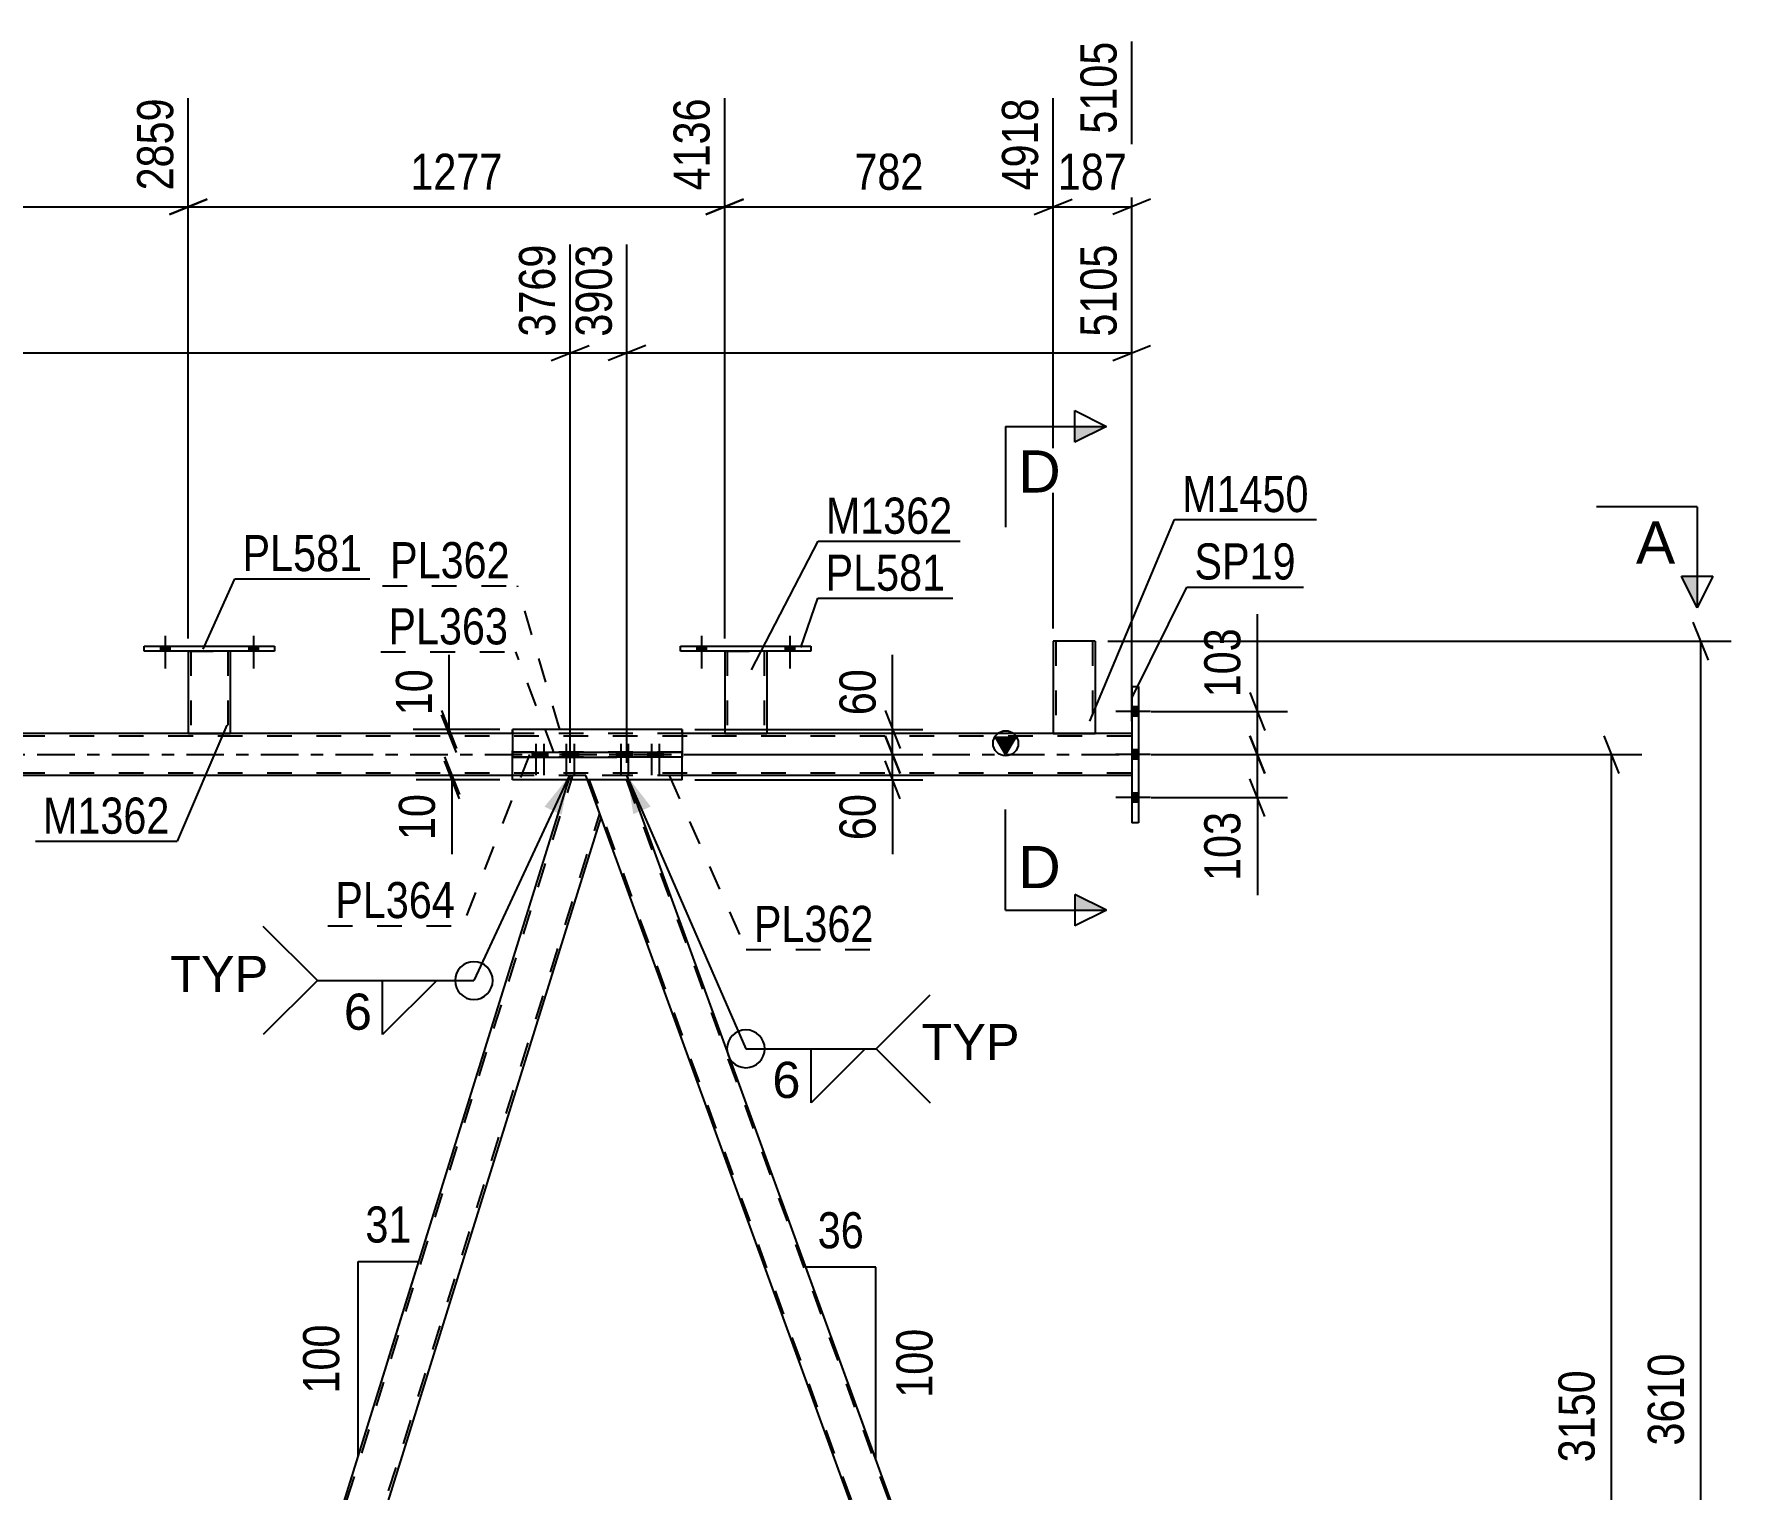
# Model space of a CAD drawing. Header units: millimetres. Extents: x 0 to 594, y 0 to 420.
# Drawn here: x 123.1 to 257.7, y 194.3 to 309.8 of the extents above; entities that cross this region are included whole.
import ezdxf

# ---------------------------------------------------------------- set-up
doc = ezdxf.new("R2010")
doc.units = ezdxf.units.MM
doc.linetypes.add('DXK_LINE_DOT2', pattern=[3.9198, 1.9599, -1.9599])
doc.linetypes.add('DXK_LINE_DOT3', pattern=[5.9187, 2.979, -0.9799, 0.9799, -0.9799])
doc.styles.add('Arial', font='arial.ttf', dxfattribs={"height": 0.2})
doc.styles.add('Arial Narrow', font='ARIALN.TTF', dxfattribs={"height": 0.2})

# ---------------------------------------------------------------- blocks, each defined once
blk = doc.blocks.new('Part-570345859-4626 - 4608')
at = {"color": 2, "linetype": 'Continuous'}
for p, q in [((161.06, 252.77), (161.06, 252.77)), ((161.06, 252.77), (169.34, 252.77)), ((161.06, 252.37), (161.06, 252.77)), ((161.06, 252.37), (169.34, 252.37)), ((166.28, 252.37), (166.28, 252.77)), ((169.34, 252.77), (174.53, 252.77)), ((169.34, 252.37), (169.34, 252.77)), ((174.53, 252.37), (169.34, 252.37)), ((174.53, 252.77), (174.53, 252.77)), ((174.53, 252.37), (174.53, 252.77))]:
    blk.add_line(p, q, dxfattribs=at)
at = {"color": 7, "linetype": 'DXK_LINE_DOT2'}
for p, q in [((174.53, 252.77), (161.06, 252.77)), ((161.06, 252.77), (161.06, 252.77)), ((174.53, 252.37), (161.06, 252.37)), ((174.53, 252.77), (174.53, 252.77))]:
    blk.add_line(p, q, dxfattribs=at)
blk = doc.blocks.new('Part-570345859-4632 - 4608')
at = {"color": 7, "linetype": 'DXK_LINE_DOT2'}
for p, q in [((99.19, 250.91), (95.95, 250.91)), ((96.07, 250.57), (95.95, 250.91)), ((133.09, 149.24), (96.09, 250.91)), ((136.06, 149.24), (99.05, 250.91)), ((99.32, 250.57), (99.19, 250.91)), ((136.2, 149.24), (134.99, 152.56)), ((136.02, 149.24), (136.05, 149.24)), ((136.05, 149.24), (136.02, 149.24)), ((136.06, 149.24), (136.05, 149.24)), ((136.05, 149.24), (136.06, 149.24))]:
    blk.add_line(p, q, dxfattribs=at)
at = {"color": 2, "linetype": 'Continuous'}
for p, q in [((132.95, 149.24), (96.07, 250.57)), ((134.99, 152.56), (99.32, 250.57)), ((136.2, 149.24), (132.95, 149.24))]:
    blk.add_line(p, q, dxfattribs=at)
blk = doc.blocks.new('Part-570345859-4637 - 4608')
at = {"linetype": 'Continuous'}
blk.add_hatch(color=2, dxfattribs=at).paths.add_polyline_path([(200.19, 252.57), (199.39, 253.97), (200.99, 253.97)])
at = {"color": 7, "linetype": 'DXK_LINE_DOT2'}
for p, q in [((210.19, 254.04), (70.08, 254.04)), ((174.53, 254.24), (161.06, 254.24)), ((210.19, 254.24), (210.19, 250.91)), ((210.19, 251.11), (70.08, 251.11)), ((174.53, 250.91), (161.06, 250.91))]:
    blk.add_line(p, q, dxfattribs=at)
at = {"color": 2, "linetype": 'Continuous'}
for p, q in [((161.06, 254.24), (102.78, 254.24)), ((210.19, 254.24), (174.53, 254.24)), ((200.19, 252.57), (199.39, 253.97)), ((199.39, 253.97), (200.99, 253.97)), ((200.99, 253.97), (200.19, 252.57)), ((161.06, 250.91), (102.78, 250.91)), ((210.19, 250.91), (174.53, 250.91))]:
    blk.add_line(p, q, dxfattribs=at)
at = {"color": 7, "linetype": 'DXK_LINE_DOT3'}
blk.add_line((70.08, 252.57), (210.19, 252.57), dxfattribs=at)
at = {"color": 2, "linetype": 'Continuous'}
blk.add_circle((200.19, 253.47), 1, dxfattribs=at)
blk = doc.blocks.new('Part-570345859-4694 - 4608')
at = {"color": 2, "linetype": 'Continuous'}
for p, q in [((210.19, 257.99), (210.19, 257.99)), ((210.19, 257.99), (210.19, 247.16)), ((210.19, 257.99), (210.73, 257.99)), ((210.73, 257.99), (210.73, 257.99)), ((210.73, 257.99), (210.73, 247.16)), ((210.73, 247.16), (210.19, 247.16)), ((210.73, 247.16), (210.73, 247.16))]:
    blk.add_line(p, q, dxfattribs=at)
at = {"color": 7, "linetype": 'DXK_LINE_DOT2'}
for p, q in [((210.19, 257.99), (210.19, 247.16)), ((210.73, 257.99), (210.73, 247.16))]:
    blk.add_line(p, q, dxfattribs=at)
blk = doc.blocks.new('Part-570345859-4712 - 4608')
at = {"color": 7, "linetype": 'DXK_LINE_DOT2'}
for p, q in [((170.14, 250.91), (166.89, 250.91)), ((168.1, 247.59), (166.89, 250.91)), ((204.04, 149.24), (167.04, 250.91)), ((207, 149.24), (170, 250.91)), ((170.26, 250.57), (170.14, 250.91)), ((203.9, 149.24), (202.2, 153.91)), ((207.14, 149.24), (205.44, 153.91)), ((207.14, 149.24), (203.9, 149.24))]:
    blk.add_line(p, q, dxfattribs=at)
at = {"color": 2, "linetype": 'Continuous'}
for p, q in [((205.44, 153.91), (170.26, 250.57)), ((202.2, 153.91), (168.1, 247.59))]:
    blk.add_line(p, q, dxfattribs=at)
blk = doc.blocks.new('Part-570345859-4733 - 4608')
at = {"color": 2, "linetype": 'Continuous'}
for p, q in [((131.84, 261.17), (142.17, 261.17)), ((131.84, 260.77), (131.84, 261.17)), ((142.17, 260.77), (131.84, 260.77)), ((142.17, 261.17), (142.17, 260.77))]:
    blk.add_line(p, q, dxfattribs=at)
blk = doc.blocks.new('Part-570345859-4738 - 4608')
at = {"color": 2, "linetype": 'Continuous'}
for p, q in [((174.53, 254.57), (161.06, 254.57)), ((161.06, 254.57), (161.06, 252.77)), ((174.53, 254.57), (174.53, 252.77)), ((161.06, 250.57), (161.06, 252.37)), ((174.53, 250.57), (174.53, 252.37)), ((174.53, 250.57), (161.06, 250.57))]:
    blk.add_line(p, q, dxfattribs=at)
at = {"color": 7, "linetype": 'DXK_LINE_DOT2'}
for p, q in [((161.06, 252.77), (161.06, 252.37)), ((174.53, 252.77), (174.53, 252.37))]:
    blk.add_line(p, q, dxfattribs=at)
blk = doc.blocks.new('Part-570345859-4743 - 4608')
at = {"color": 2, "linetype": 'Continuous'}
for p, q in [((161.05, 254.24), (161.05, 254.57)), ((174.53, 254.57), (174.53, 254.57)), ((174.53, 254.24), (174.53, 254.57)), ((161.05, 250.57), (161.05, 250.91)), ((174.53, 250.57), (174.53, 250.91)), ((174.53, 250.57), (174.53, 250.57))]:
    blk.add_line(p, q, dxfattribs=at)
at = {"color": 7, "linetype": 'DXK_LINE_DOT2'}
for p, q in [((174.53, 254.57), (161.05, 254.57)), ((161.05, 250.91), (161.05, 254.24)), ((174.53, 250.91), (174.53, 254.24)), ((174.53, 250.57), (161.05, 250.57))]:
    blk.add_line(p, q, dxfattribs=at)
blk = doc.blocks.new('Bolt-570345859-4754 - 4608')
at = {"linetype": 'Continuous'}
for points in [[(133.14, 260.77), (133.87, 260.77), (133.87, 261.17), (133.14, 261.17)], [(140.14, 260.77), (140.87, 260.77), (140.87, 261.17), (140.14, 261.17)]]:
    blk.add_hatch(color=1, dxfattribs=at).paths.add_polyline_path(points)
at = {"color": 1, "linetype": 'Continuous'}
for p, q in [((133.5, 262.01), (133.5, 259.41)), ((140.5, 262.01), (140.5, 259.41)), ((133.14, 261.17), (133.14, 260.77)), ((133.87, 261.17), (133.87, 260.77)), ((140.14, 261.17), (140.14, 260.77)), ((140.87, 261.17), (140.87, 260.77))]:
    blk.add_line(p, q, dxfattribs=at)
blk = doc.blocks.new('Bolt-570345859-4755 - 4608')
at = {"linetype": 'Continuous'}
for points in [[(133.14, 260.77), (133.87, 260.77), (133.87, 261.17), (133.14, 261.17)], [(140.14, 260.77), (140.87, 260.77), (140.87, 261.17), (140.14, 261.17)]]:
    blk.add_hatch(color=1, dxfattribs=at).paths.add_polyline_path(points)
at = {"color": 1, "linetype": 'Continuous'}
for p, q in [((133.5, 262.01), (133.5, 259.41)), ((140.5, 262.01), (140.5, 259.41)), ((133.14, 261.17), (133.14, 260.77)), ((133.87, 261.17), (133.87, 260.77)), ((140.14, 261.17), (140.14, 260.77)), ((140.87, 261.17), (140.87, 260.77))]:
    blk.add_line(p, q, dxfattribs=at)
blk = doc.blocks.new('Bolt-570345859-4771 - 4608')
at = {"linetype": 'Continuous'}
for points in [[(210.19, 256.36), (210.19, 255.62), (210.73, 255.62), (210.73, 256.36)], [(210.19, 256.36), (210.19, 255.62), (210.73, 255.62), (210.73, 256.36)], [(210.19, 256.36), (210.19, 255.62), (210.73, 255.62), (210.73, 256.36)], [(210.19, 252.94), (210.19, 252.21), (210.73, 252.21), (210.73, 252.94)], [(210.19, 252.94), (210.19, 252.21), (210.73, 252.21), (210.73, 252.94)], [(210.19, 249.52), (210.19, 248.79), (210.73, 248.79), (210.73, 249.52)], [(210.19, 249.52), (210.19, 248.79), (210.73, 248.79), (210.73, 249.52)], [(210.19, 249.52), (210.19, 248.79), (210.73, 248.79), (210.73, 249.52)]]:
    blk.add_hatch(color=1, dxfattribs=at).paths.add_polyline_path(points)
at = {"color": 1, "linetype": 'Continuous'}
for p, q in [((211.69, 255.99), (208.93, 255.99)), ((211.69, 255.99), (208.93, 255.99)), ((211.69, 255.99), (208.93, 255.99)), ((210.73, 256.36), (210.19, 256.36)), ((210.73, 256.36), (210.19, 256.36)), ((210.73, 256.36), (210.19, 256.36)), ((210.73, 255.62), (210.19, 255.62)), ((210.73, 255.62), (210.19, 255.62)), ((210.73, 255.62), (210.19, 255.62)), ((211.69, 252.57), (208.93, 252.57)), ((211.69, 252.57), (208.93, 252.57)), ((210.73, 252.94), (210.19, 252.94)), ((210.73, 252.94), (210.19, 252.94)), ((210.73, 252.21), (210.19, 252.21)), ((210.73, 252.21), (210.19, 252.21)), ((211.69, 249.16), (208.93, 249.16)), ((211.69, 249.16), (208.93, 249.16)), ((211.69, 249.16), (208.93, 249.16)), ((210.73, 249.52), (210.19, 249.52)), ((210.73, 249.52), (210.19, 249.52)), ((210.73, 249.52), (210.19, 249.52)), ((210.73, 248.79), (210.19, 248.79)), ((210.73, 248.79), (210.19, 248.79)), ((210.73, 248.79), (210.19, 248.79))]:
    blk.add_line(p, q, dxfattribs=at)
blk = doc.blocks.new('Bolt-570345859-4772 - 4608')
at = {"linetype": 'Continuous'}
for points in [[(163.21, 252.77), (162.61, 252.77), (162.61, 252.37), (163.21, 252.37)], [(163.85, 252.77), (163.25, 252.77), (163.25, 252.37), (163.85, 252.37)], [(165.62, 252.77), (165.02, 252.77), (165.02, 252.37), (165.62, 252.37)], [(166.26, 252.77), (165.66, 252.77), (165.66, 252.37), (166.26, 252.37)]]:
    blk.add_hatch(color=1, dxfattribs=at).paths.add_polyline_path(points)
at = {"color": 1, "linetype": 'Continuous'}
for p, q in [((162.91, 253.44), (162.91, 250.94)), ((163.55, 253.44), (163.55, 250.94)), ((165.32, 253.44), (165.32, 250.94)), ((165.96, 253.44), (165.96, 250.94)), ((162.61, 252.77), (162.61, 252.37)), ((163.21, 252.77), (163.21, 252.37)), ((163.25, 252.77), (163.25, 252.37)), ((163.85, 252.77), (163.85, 252.37)), ((165.02, 252.77), (165.02, 252.37)), ((165.62, 252.77), (165.62, 252.37)), ((165.66, 252.77), (165.66, 252.37)), ((166.26, 252.77), (166.26, 252.37))]:
    blk.add_line(p, q, dxfattribs=at)
blk = doc.blocks.new('Bolt-570345859-4773 - 4608')
at = {"color": 1, "linetype": 'DXK_LINE_DOT2'}
for p, q in [((162.91, 253.44), (162.91, 250.94)), ((163.55, 253.44), (163.55, 250.94)), ((165.32, 253.44), (165.32, 250.94)), ((165.96, 253.44), (165.96, 250.94)), ((162.61, 252.77), (162.61, 252.37)), ((163.21, 252.77), (163.21, 252.37)), ((163.25, 252.77), (163.25, 252.37)), ((163.85, 252.77), (163.85, 252.37)), ((165.02, 252.77), (165.02, 252.37)), ((165.62, 252.77), (165.62, 252.37)), ((165.66, 252.77), (165.66, 252.37)), ((166.26, 252.77), (166.26, 252.37))]:
    blk.add_line(p, q, dxfattribs=at)
blk = doc.blocks.new('Bolt-570345859-4774 - 4608')
at = {"linetype": 'Continuous'}
for points in [[(175.7, 260.77), (176.44, 260.77), (176.44, 261.17), (175.7, 261.17)], [(182.7, 260.77), (183.44, 260.77), (183.44, 261.17), (182.7, 261.17)]]:
    blk.add_hatch(color=1, dxfattribs=at).paths.add_polyline_path(points)
at = {"color": 1, "linetype": 'Continuous'}
for p, q in [((176.07, 262.01), (176.07, 259.41)), ((183.07, 262.01), (183.07, 259.41)), ((175.7, 261.17), (175.7, 260.77)), ((176.44, 261.17), (176.44, 260.77)), ((182.7, 261.17), (182.7, 260.77)), ((183.44, 261.17), (183.44, 260.77))]:
    blk.add_line(p, q, dxfattribs=at)
blk = doc.blocks.new('Bolt-570345859-4775 - 4608')
at = {"linetype": 'Continuous'}
for points in [[(175.7, 260.77), (176.44, 260.77), (176.44, 261.17), (175.7, 261.17)], [(182.7, 260.77), (183.44, 260.77), (183.44, 261.17), (182.7, 261.17)]]:
    blk.add_hatch(color=1, dxfattribs=at).paths.add_polyline_path(points)
at = {"color": 1, "linetype": 'Continuous'}
for p, q in [((176.07, 262.01), (176.07, 259.41)), ((183.07, 262.01), (183.07, 259.41)), ((175.7, 261.17), (175.7, 260.77)), ((176.44, 261.17), (176.44, 260.77)), ((182.7, 261.17), (182.7, 260.77)), ((183.44, 261.17), (183.44, 260.77))]:
    blk.add_line(p, q, dxfattribs=at)
blk = doc.blocks.new('Part-570345859-4780 - 4608')
at = {"color": 2, "linetype": 'Continuous'}
for p, q in [((174.4, 261.17), (184.74, 261.17)), ((174.4, 260.77), (174.4, 261.17)), ((184.74, 260.77), (174.4, 260.77)), ((184.74, 261.17), (184.74, 260.77))]:
    blk.add_line(p, q, dxfattribs=at)
blk = doc.blocks.new('Part-570345859-4785 - 4608')
at = {"color": 7, "linetype": 'DXK_LINE_DOT2'}
for p, q in [((177.9, 260.78), (181.24, 260.78)), ((177.9, 260.77), (177.9, 260.78)), ((177.9, 260.78), (177.9, 260.77)), ((178.1, 260.78), (178.1, 254.24)), ((181.04, 260.78), (181.04, 254.24)), ((181.24, 260.78), (181.24, 260.77)), ((181.24, 260.77), (181.24, 260.78)), ((180.99, 254.24), (181.02, 254.24)), ((180.99, 254.24), (181.02, 254.24)), ((181.02, 254.24), (181.04, 254.24)), ((181.02, 254.24), (181.04, 254.24))]:
    blk.add_line(p, q, dxfattribs=at)
at = {"color": 2, "linetype": 'Continuous'}
for p, q in [((177.9, 260.77), (177.9, 254.24)), ((181.24, 260.77), (181.24, 254.24)), ((177.9, 254.24), (181.24, 254.24))]:
    blk.add_line(p, q, dxfattribs=at)
blk = doc.blocks.new('Part-570345859-4800 - 4608')
at = {"color": 2, "linetype": 'Continuous'}
for p, q in [((134.99, 152.56), (165.54, 250.57)), ((168.1, 247.59), (167.02, 250.57)), ((137.45, 149.24), (168.1, 247.59)), ((136.2, 149.24), (134.99, 152.56)), ((136.2, 149.24), (137.45, 149.24))]:
    blk.add_line(p, q, dxfattribs=at)
at = {"color": 7, "linetype": 'DXK_LINE_DOT2'}
for p, q in [((135.1, 152.25), (165.85, 250.91)), ((165.64, 250.91), (165.54, 250.57)), ((166.89, 250.91), (165.64, 250.91)), ((167.02, 250.57), (166.89, 250.91)), ((137.24, 149.24), (167.99, 247.9)), ((137.22, 149.24), (137.19, 149.24)), ((137.19, 149.24), (137.22, 149.24)), ((137.22, 149.24), (137.24, 149.24)), ((137.24, 149.24), (137.22, 149.24))]:
    blk.add_line(p, q, dxfattribs=at)
blk = doc.blocks.new('Bolt-570345859-4801 - 4608')
at = {"linetype": 'Continuous'}
for points in [[(169.95, 252.77), (169.35, 252.77), (169.35, 252.37), (169.95, 252.37)], [(170.55, 252.77), (169.95, 252.77), (169.95, 252.37), (170.55, 252.37)], [(172.39, 252.77), (171.79, 252.77), (171.79, 252.37), (172.39, 252.37)], [(172.99, 252.77), (172.39, 252.77), (172.39, 252.37), (172.99, 252.37)]]:
    blk.add_hatch(color=1, dxfattribs=at).paths.add_polyline_path(points)
at = {"color": 1, "linetype": 'Continuous'}
for p, q in [((169.65, 253.44), (169.65, 250.94)), ((170.25, 253.44), (170.25, 250.94)), ((172.09, 253.44), (172.09, 250.94)), ((172.69, 253.44), (172.69, 250.94)), ((169.35, 252.77), (169.35, 252.37)), ((169.95, 252.77), (169.95, 252.37)), ((169.95, 252.77), (169.95, 252.37)), ((170.55, 252.77), (170.55, 252.37)), ((171.79, 252.77), (171.79, 252.37)), ((172.39, 252.77), (172.39, 252.37)), ((172.39, 252.77), (172.39, 252.37)), ((172.99, 252.77), (172.99, 252.37))]:
    blk.add_line(p, q, dxfattribs=at)
blk = doc.blocks.new('Bolt-570345859-4802 - 4608')
at = {"color": 1, "linetype": 'DXK_LINE_DOT2'}
for p, q in [((169.65, 253.44), (169.65, 250.94)), ((170.25, 253.44), (170.25, 250.94)), ((172.09, 253.44), (172.09, 250.94)), ((172.69, 253.44), (172.69, 250.94)), ((169.35, 252.77), (169.35, 252.37)), ((169.95, 252.77), (169.95, 252.37)), ((169.95, 252.77), (169.95, 252.37)), ((170.55, 252.77), (170.55, 252.37)), ((171.79, 252.77), (171.79, 252.37)), ((172.39, 252.77), (172.39, 252.37)), ((172.39, 252.77), (172.39, 252.37)), ((172.99, 252.77), (172.99, 252.37))]:
    blk.add_line(p, q, dxfattribs=at)
blk = doc.blocks.new('Part-570345859-4808 - 4608')
at = {"color": 7, "linetype": 'DXK_LINE_DOT2'}
for p, q in [((135.34, 260.78), (138.67, 260.78)), ((135.34, 260.77), (135.34, 260.78)), ((135.34, 260.78), (135.34, 260.77)), ((135.54, 260.78), (135.54, 254.24)), ((138.47, 260.78), (138.47, 254.24)), ((138.67, 260.78), (138.67, 260.77)), ((138.67, 260.77), (138.67, 260.78)), ((138.45, 254.24), (138.42, 254.24)), ((138.42, 254.24), (138.45, 254.24)), ((138.47, 254.24), (138.45, 254.24)), ((138.45, 254.24), (138.47, 254.24))]:
    blk.add_line(p, q, dxfattribs=at)
at = {"color": 2, "linetype": 'Continuous'}
for p, q in [((135.34, 260.77), (135.34, 254.24)), ((138.67, 260.77), (138.67, 254.24)), ((135.34, 254.24), (138.67, 254.24))]:
    blk.add_line(p, q, dxfattribs=at)
blk = doc.blocks.new('Part-570345859-4813 - 4608')
at = {"color": 7, "linetype": 'DXK_LINE_DOT2'}
for p, q in [((174.53, 252.77), (161.05, 252.77)), ((161.05, 252.77), (161.05, 252.37)), ((174.53, 252.37), (161.05, 252.37)), ((166.27, 252.77), (166.27, 252.37)), ((169.34, 252.37), (169.34, 252.77)), ((174.53, 252.77), (174.53, 252.37))]:
    blk.add_line(p, q, dxfattribs=at)
blk = doc.blocks.new('Part-570345859-4818 - 4608')
at = {"color": 2, "linetype": 'Continuous'}
for p, q in [((203.96, 261.57), (203.96, 254.24)), ((207.29, 261.57), (203.96, 261.57)), ((207.29, 261.57), (207.29, 254.24)), ((203.96, 254.24), (207.29, 254.24))]:
    blk.add_line(p, q, dxfattribs=at)
at = {"color": 7, "linetype": 'DXK_LINE_DOT2'}
for p, q in [((204.16, 261.57), (204.16, 254.24)), ((207.03, 261.57), (207.04, 261.57)), ((207.04, 261.57), (207.07, 261.57)), ((207.07, 261.57), (207.09, 261.57)), ((207.09, 261.57), (207.09, 254.24)), ((207.07, 254.24), (207.04, 254.24)), ((207.04, 254.24), (207.07, 254.24)), ((207.09, 254.24), (207.07, 254.24)), ((207.07, 254.24), (207.09, 254.24))]:
    blk.add_line(p, q, dxfattribs=at)
blk = doc.blocks.new('StraightDimension-570345859-4976 - 4608')
at = {"color": 7, "linetype": 'Continuous'}
for p, q in [((219.56, 254.07), (220.76, 251.07)), ((211.73, 252.57), (222.56, 252.57)), ((220.16, 249.16), (220.16, 252.57)), ((220.76, 247.66), (219.56, 250.66)), ((211.73, 249.16), (222.56, 249.16)), ((220.16, 249.16), (220.16, 241.42)), ((220.16, 249.16), (220.16, 241.42))]:
    blk.add_line(p, q, dxfattribs=at)
at = {"color": 0}
blk.add_wipeout([(219.41, 248.63), (215.21, 248.63), (215.21, 241.95), (219.41, 241.95)], dxfattribs=at)
at = {"color": 3, "style": 'Arial Narrow'}
blk.add_text('103', height=2.863, rotation=90.0002, dxfattribs=at).set_placement((218.81, 242.55))
blk = doc.blocks.new('StraightDimension-570345859-4880 - 4608')
at = {"color": 7, "linetype": 'Continuous'}
for p, q in [((248.87, 251.07), (247.67, 254.07)), ((211.73, 252.57), (250.67, 252.57)), ((248.27, 147.57), (248.27, 252.57)), ((247.67, 149.07), (248.87, 146.07)), ((227.87, 147.57), (250.67, 147.57))]:
    blk.add_line(p, q, dxfattribs=at)
at = {"color": 0}
blk.add_wipeout([(247.52, 204.33), (243.32, 204.33), (243.32, 195.82), (247.52, 195.82)], dxfattribs=at)
at = {"color": 3, "style": 'Arial Narrow'}
blk.add_text('3150', height=2.863, rotation=90.0002, dxfattribs=at).set_placement((246.92, 196.42))
blk = doc.blocks.new('StraightDimension-570345859-4968 - 4608')
at = {"color": 7, "linetype": 'Continuous'}
for p, q in [((220.16, 255.99), (220.16, 263.73)), ((220.16, 255.99), (220.16, 263.73)), ((219.56, 257.49), (220.76, 254.49)), ((211.73, 255.99), (222.56, 255.99)), ((220.16, 252.57), (220.16, 255.99)), ((220.76, 251.07), (219.56, 254.07)), ((211.73, 252.57), (222.56, 252.57))]:
    blk.add_line(p, q, dxfattribs=at)
at = {"color": 0}
blk.add_wipeout([(219.41, 263.2), (215.21, 263.2), (215.21, 256.52), (219.41, 256.52)], dxfattribs=at)
at = {"color": 3, "style": 'Arial Narrow'}
blk.add_text('103', height=2.863, rotation=90.0002, dxfattribs=at).set_placement((218.81, 257.12))
blk = doc.blocks.new('StraightDimension-570345859-4985 - 4608')
at = {"color": 7, "linetype": 'Continuous'}
for p, q in [((255.95, 260.07), (254.75, 263.07)), ((208.29, 261.57), (257.75, 261.57)), ((255.35, 141.24), (255.35, 261.57)), ((254.75, 142.74), (255.95, 139.74)), ((213.47, 141.24), (257.75, 141.24))]:
    blk.add_line(p, q, dxfattribs=at)
at = {"color": 0}
blk.add_wipeout([(254.6, 205.66), (250.4, 205.66), (250.4, 197.15), (254.6, 197.15)], dxfattribs=at)
at = {"color": 3, "style": 'Arial Narrow'}
blk.add_text('3610', height=2.863, rotation=90.0002, dxfattribs=at).set_placement((254, 197.75))
blk = doc.blocks.new('AngleDimension-570345859-5019 - 4608')
at = {"color": 7, "linetype": 'Continuous'}
for p, q in [((148.81, 212.36), (153.63, 212.36)), ((148.81, 196.89), (153.63, 212.36)), ((148.81, 196.89), (148.81, 212.36)), ((151.2, 204.56), (153.63, 212.36))]:
    blk.add_line(p, q, dxfattribs=at)
at = {"color": 0}
for points in [[(153.65, 213.26), (153.65, 217.46), (148.79, 217.46), (148.79, 213.26)], [(147.91, 207.97), (143.71, 207.97), (143.71, 201.28), (147.91, 201.28)]]:
    blk.add_wipeout(points, dxfattribs=at)
at = {"color": 3, "style": 'Arial Narrow'}
blk.add_text('31', height=2.863, dxfattribs=at).set_placement((149.39, 213.86))
blk.add_text('100', height=2.863, rotation=90.0002, dxfattribs=at).set_placement((147.31, 201.88))
blk = doc.blocks.new('StraightDimension-570345859-5047 - 4608')
at = {"color": 7, "linetype": 'Continuous'}
for p, q in [((210.19, 255.24), (210.19, 309.16)), ((203.96, 262.57), (203.96, 304.66)), ((202.46, 295.44), (205.46, 296.64)), ((211.69, 296.64), (208.69, 295.44)), ((203.96, 296.04), (210.19, 296.04))]:
    blk.add_line(p, q, dxfattribs=at)
at = {"color": 0}
blk.add_wipeout([(210.42, 296.79), (210.42, 300.99), (203.73, 300.99), (203.73, 296.79)], dxfattribs=at)
at = {"color": 3, "style": 'Arial Narrow'}
blk.add_text('187', height=2.863, dxfattribs=at).set_placement((204.33, 297.39))
at = {"color": 0, "linetype": 'Continuous'}
blk.add_wipeout([(209.59, 309.76), (205.39, 309.76), (205.39, 301.24), (209.59, 301.24)], dxfattribs=at)
at = {"color": 3, "linetype": 'Continuous', "style": 'Arial Narrow'}
blk.add_text('5105', height=2.863, rotation=90.0002, dxfattribs=at).set_placement((208.99, 301.84))
blk = doc.blocks.new('StraightDimension-570345859-5057 - 4608')
at = {"color": 7, "linetype": 'Continuous'}
for p, q in [((177.9, 261.78), (177.9, 304.66)), ((203.96, 262.57), (203.96, 304.66)), ((179.4, 296.64), (176.4, 295.44)), ((202.46, 295.44), (205.46, 296.64)), ((177.9, 296.04), (203.96, 296.04))]:
    blk.add_line(p, q, dxfattribs=at)
at = {"color": 0}
blk.add_wipeout([(194.27, 296.79), (194.27, 300.99), (187.59, 300.99), (187.59, 296.79)], dxfattribs=at)
at = {"color": 3, "style": 'Arial Narrow'}
blk.add_text('782', height=2.863, dxfattribs=at).set_placement((188.19, 297.39))
at = {"color": 0, "linetype": 'Continuous'}
blk.add_wipeout([(203.36, 305.26), (199.16, 305.26), (199.16, 296.74), (203.36, 296.74)], dxfattribs=at)
at = {"color": 3, "linetype": 'Continuous', "style": 'Arial Narrow'}
blk.add_text('4918', height=2.863, rotation=90.0002, dxfattribs=at).set_placement((202.76, 297.34))
blk = doc.blocks.new('StraightDimension-570345859-5067 - 4608')
at = {"color": 7, "linetype": 'Continuous'}
for p, q in [((135.34, 261.78), (135.34, 304.66)), ((177.9, 261.78), (177.9, 304.66)), ((136.84, 296.64), (133.84, 295.44)), ((176.4, 295.44), (179.4, 296.64)), ((135.34, 296.04), (177.9, 296.04))]:
    blk.add_line(p, q, dxfattribs=at)
at = {"color": 0}
blk.add_wipeout([(160.88, 296.79), (160.88, 300.99), (152.36, 300.99), (152.36, 296.79)], dxfattribs=at)
at = {"color": 3, "style": 'Arial Narrow'}
blk.add_text('1277', height=2.863, dxfattribs=at).set_placement((152.96, 297.39))
at = {"color": 0, "linetype": 'Continuous'}
blk.add_wipeout([(177.3, 305.26), (173.1, 305.26), (173.1, 296.74), (177.3, 296.74)], dxfattribs=at)
at = {"color": 3, "linetype": 'Continuous', "style": 'Arial Narrow'}
blk.add_text('4136', height=2.863, rotation=90.0002, dxfattribs=at).set_placement((176.7, 297.34))
blk = doc.blocks.new('StraightDimension-570345859-5077 - 4608')
at = {"color": 7, "linetype": 'Continuous'}
for p, q in [((92.77, 261.78), (92.77, 304.66)), ((135.34, 261.78), (135.34, 304.66)), ((94.27, 296.64), (91.27, 295.44)), ((133.84, 295.44), (136.84, 296.64)), ((92.77, 296.04), (135.34, 296.04))]:
    blk.add_line(p, q, dxfattribs=at)
at = {"color": 0}
blk.add_wipeout([(118.31, 296.79), (118.31, 300.99), (109.8, 300.99), (109.8, 296.79)], dxfattribs=at)
at = {"color": 3, "style": 'Arial Narrow'}
blk.add_text('1277', height=2.863, dxfattribs=at).set_placement((110.4, 297.39))
at = {"color": 0, "linetype": 'Continuous'}
blk.add_wipeout([(134.74, 305.26), (130.54, 305.26), (130.54, 296.74), (134.74, 296.74)], dxfattribs=at)
at = {"color": 3, "linetype": 'Continuous', "style": 'Arial Narrow'}
blk.add_text('2859', height=2.863, rotation=90.0002, dxfattribs=at).set_placement((134.14, 297.34))
blk = doc.blocks.new('StraightDimension-570345859-5141 - 4608')
at = {"color": 7, "linetype": 'Continuous'}
for p, q in [((170.14, 251.91), (170.14, 293.05)), ((210.19, 255.24), (210.19, 293.05)), ((171.64, 285.04), (168.64, 283.84)), ((170.14, 284.44), (210.19, 284.44)), ((208.69, 283.84), (211.69, 285.04))]:
    blk.add_line(p, q, dxfattribs=at)
at = {"color": 0, "linetype": 'Continuous'}
blk.add_wipeout([(209.59, 293.65), (205.39, 293.65), (205.39, 285.14), (209.59, 285.14)], dxfattribs=at)
at = {"color": 3, "linetype": 'Continuous', "style": 'Arial Narrow'}
blk.add_text('5105', height=2.863, rotation=90.0002, dxfattribs=at).set_placement((208.99, 285.74))
blk = doc.blocks.new('StraightDimension-570345859-5153 - 4608')
at = {"color": 7, "linetype": 'Continuous'}
for p, q in [((165.64, 251.91), (165.64, 293.05)), ((170.14, 251.91), (170.14, 293.05)), ((164.14, 283.84), (167.14, 285.04)), ((165.64, 284.44), (170.14, 284.44)), ((171.64, 285.04), (168.64, 283.84))]:
    blk.add_line(p, q, dxfattribs=at)
at = {"color": 0, "linetype": 'Continuous'}
blk.add_wipeout([(169.54, 293.65), (165.34, 293.65), (165.34, 285.14), (169.54, 285.14)], dxfattribs=at)
at = {"color": 3, "linetype": 'Continuous', "style": 'Arial Narrow'}
blk.add_text('3903', height=2.863, rotation=90.0002, dxfattribs=at).set_placement((168.94, 285.74))
blk = doc.blocks.new('StraightDimension-570345859-5172 - 4608')
at = {"color": 7, "linetype": 'Continuous'}
for p, q in [((95.95, 251.91), (95.95, 293.05)), ((165.64, 251.91), (165.64, 293.05)), ((97.45, 285.04), (94.45, 283.84)), ((95.95, 284.44), (165.64, 284.44)), ((164.14, 283.84), (167.14, 285.04))]:
    blk.add_line(p, q, dxfattribs=at)
at = {"color": 0, "linetype": 'Continuous'}
blk.add_wipeout([(165.04, 293.65), (160.84, 293.65), (160.84, 285.14), (165.04, 285.14)], dxfattribs=at)
at = {"color": 3, "linetype": 'Continuous', "style": 'Arial Narrow'}
blk.add_text('3769', height=2.863, rotation=90.0002, dxfattribs=at).set_placement((164.44, 285.74))
blk = doc.blocks.new('AngleDimension-570345859-11757 - 4608')
at = {"color": 7, "linetype": 'Continuous'}
for p, q in [((187.21, 204), (184.34, 211.9)), ((189.88, 211.9), (184.34, 211.9)), ((189.88, 196.68), (184.34, 211.9)), ((189.88, 196.68), (189.88, 211.9))]:
    blk.add_line(p, q, dxfattribs=at)
at = {"color": 0}
for points in [[(189.54, 212.8), (189.54, 217), (184.68, 217), (184.68, 212.8)], [(194.98, 207.63), (190.78, 207.63), (190.78, 200.94), (194.98, 200.94)]]:
    blk.add_wipeout(points, dxfattribs=at)
at = {"color": 3, "style": 'Arial Narrow'}
blk.add_text('36', height=2.863, dxfattribs=at).set_placement((185.28, 213.4))
blk.add_text('100', height=2.863, rotation=90.0002, dxfattribs=at).set_placement((194.38, 201.54))
blk = doc.blocks.new('StraightDimension-570345859-11998 - 4608')
at = {"color": 7, "linetype": 'Continuous'}
for p, q in [((156.03, 254.57), (156.03, 260.48)), ((156.03, 254.57), (156.03, 260.48)), ((155.43, 256.07), (156.63, 253.07)), ((160.06, 254.57), (153.18, 254.57)), ((156.63, 252.74), (155.43, 255.74)), ((156.03, 254.24), (156.03, 254.57)), ((160.06, 254.24), (153.18, 254.24))]:
    blk.add_line(p, q, dxfattribs=at)
at = {"color": 0}
blk.add_wipeout([(155.28, 259.96), (151.08, 259.96), (151.08, 255.1), (155.28, 255.1)], dxfattribs=at)
at = {"color": 3, "style": 'Arial Narrow'}
blk.add_text('10', height=2.863, rotation=90.0002, dxfattribs=at).set_placement((154.68, 255.7))
blk = doc.blocks.new('StraightDimension-570345859-12029 - 4608')
at = {"color": 7, "linetype": 'Continuous'}
for p, q in [((155.66, 252.41), (156.86, 249.41)), ((156.86, 249.07), (155.66, 252.07)), ((160.05, 250.91), (153.41, 250.91)), ((160.05, 250.57), (153.41, 250.57)), ((156.26, 250.57), (156.26, 250.91)), ((156.26, 250.57), (156.26, 244.67)), ((156.26, 250.57), (156.26, 244.67))]:
    blk.add_line(p, q, dxfattribs=at)
at = {"color": 0}
blk.add_wipeout([(155.51, 250.05), (151.31, 250.05), (151.31, 245.19), (155.51, 245.19)], dxfattribs=at)
at = {"color": 3, "style": 'Arial Narrow'}
blk.add_text('10', height=2.863, rotation=90.0002, dxfattribs=at).set_placement((154.91, 245.79))
blk = doc.blocks.new('StraightDimension-570345859-12057 - 4608')
at = {"color": 7, "linetype": 'Continuous'}
for p, q in [((191.22, 254.57), (191.22, 260.48)), ((191.22, 254.57), (191.22, 260.48)), ((190.62, 256.07), (191.82, 253.07)), ((175.53, 254.57), (193.62, 254.57)), ((191.22, 252.57), (191.22, 254.57)), ((191.82, 251.07), (190.62, 254.07)), ((175.53, 252.57), (193.62, 252.57))]:
    blk.add_line(p, q, dxfattribs=at)
at = {"color": 0}
blk.add_wipeout([(190.47, 259.96), (186.27, 259.96), (186.27, 255.1), (190.47, 255.1)], dxfattribs=at)
at = {"color": 3, "style": 'Arial Narrow'}
blk.add_text('60', height=2.863, rotation=90.0002, dxfattribs=at).set_placement((189.87, 255.7))
blk = doc.blocks.new('StraightDimension-570345859-12058 - 4608')
at = {"color": 7, "linetype": 'Continuous'}
for p, q in [((190.62, 254.07), (191.82, 251.07)), ((175.53, 252.57), (193.62, 252.57)), ((191.82, 249.07), (190.62, 252.07)), ((191.22, 250.57), (191.22, 252.57)), ((175.53, 250.57), (193.62, 250.57)), ((191.22, 250.57), (191.22, 244.67)), ((191.22, 250.57), (191.22, 244.67))]:
    blk.add_line(p, q, dxfattribs=at)
at = {"color": 0}
blk.add_wipeout([(190.47, 250.05), (186.27, 250.05), (186.27, 245.19), (190.47, 245.19)], dxfattribs=at)
at = {"color": 3, "style": 'Arial Narrow'}
blk.add_text('60', height=2.863, rotation=90.0002, dxfattribs=at).set_placement((189.87, 245.79))
blk = doc.blocks.new('Mark-570345859-4690 - 4608')
at = {"color": 0}
blk.add_wipeout([(223.21, 266.47), (223.21, 269.47), (215.17, 269.47), (215.17, 266.47)], dxfattribs=at)
blk.add_wipeout([(223.21, 266.47), (223.21, 269.47), (215.17, 269.47), (215.17, 266.47)], dxfattribs=at)
at = {"color": 30, "linetype": 'Continuous'}
for p, q in [((210.19, 257.06), (214.57, 265.87)), ((214.57, 265.87), (223.81, 265.87))]:
    blk.add_line(p, q, dxfattribs=at)
at = {"color": 3, "style": 'Arial Narrow'}
blk.add_text('SP19', height=2.863, dxfattribs=at).set_placement((215.17, 266.47))
blk = doc.blocks.new('Mark-570345859-4622 - 4608')
at = {"color": 0}
blk.add_wipeout([(160.72, 261.32), (160.72, 264.32), (151.22, 264.32), (151.22, 261.32)], dxfattribs=at)
blk.add_wipeout([(160.72, 261.32), (160.72, 264.32), (151.22, 264.32), (151.22, 261.32)], dxfattribs=at)
at = {"color": 30, "linetype": 'DXK_LINE_DOT2'}
for p in [(150.62, 260.72), (164.34, 252.77)]:
    blk.add_line(p, (161.32, 260.72), dxfattribs=at)
at = {"color": 3, "style": 'Arial Narrow'}
blk.add_text('PL363', height=2.863, dxfattribs=at).set_placement((151.22, 261.32))
blk = doc.blocks.new('WeldMark-570345859-5312 - 4608')
at = {"linetype": 'Continuous'}
blk.add_hatch(color=30, dxfattribs=at).paths.add_polyline_path([(170.65, 247.85), (170.14, 250.9), (172.03, 248.45)])
at = {"color": 30, "linetype": 'Continuous'}
for p, q in [((170.14, 250.9), (179.58, 229.23)), ((179.58, 229.23), (189.91, 229.23))]:
    blk.add_line(p, q, dxfattribs=at)
at = {"color": 3, "linetype": 'Continuous'}
for p, q in [((189.91, 229.23), (194.19, 233.51)), ((184.76, 229.23), (189.05, 229.23)), ((189.91, 229.23), (194.19, 224.94))]:
    blk.add_line(p, q, dxfattribs=at)
blk.add_arc((179.58, 229.23), 1.5, 90, 270, dxfattribs=at)
at = {"color": 0}
blk.add_wipeout([(184.11, 225.13), (184.11, 228.53), (181.48, 228.53), (181.48, 225.13)], dxfattribs=at)
at = {"color": 3, "linetype": 'Continuous'}
for p, q in [((189.05, 229.23), (184.76, 224.94)), ((184.76, 224.94), (184.76, 229.23))]:
    blk.add_line(p, q, dxfattribs=at)
blk.add_arc((179.58, 229.23), 1.5, 270, 90, dxfattribs=at)
at = {"color": 3, "style": 'Arial'}
blk.add_text('6', height=2.87, dxfattribs=at).set_placement((181.68, 225.33))
at = {"color": 0, "linetype": 'Continuous'}
blk.add_wipeout([(201.28, 228.33), (201.28, 231.33), (193.51, 231.33), (193.51, 228.33)], dxfattribs=at)
blk.add_wipeout([(201.28, 228.33), (201.28, 231.33), (193.51, 231.33), (193.51, 228.33)], dxfattribs=at)
at = {"color": 3, "linetype": 'Continuous', "style": 'Arial'}
blk.add_text('TYP', height=2.865, dxfattribs=at).set_placement((193.51, 228.33))
blk = doc.blocks.new('Mark-570345859-4734 - 4608')
at = {"color": 0}
blk.add_wipeout([(160.86, 266.57), (160.86, 269.57), (151.35, 269.57), (151.35, 266.57)], dxfattribs=at)
blk.add_wipeout([(160.86, 266.57), (160.86, 269.57), (151.35, 269.57), (151.35, 266.57)], dxfattribs=at)
at = {"color": 30, "linetype": 'DXK_LINE_DOT2'}
for p in [(150.75, 265.97), (164.82, 254.57)]:
    blk.add_line(p, (161.46, 265.97), dxfattribs=at)
at = {"color": 3, "style": 'Arial Narrow'}
blk.add_text('PL362', height=2.863, dxfattribs=at).set_placement((151.35, 266.57))
blk = doc.blocks.new('Mark-570345859-4729 - 4608')
at = {"color": 0}
blk.add_wipeout([(149.14, 267.13), (149.14, 270.13), (139.64, 270.13), (139.64, 267.13)], dxfattribs=at)
blk.add_wipeout([(149.14, 267.13), (149.14, 270.13), (139.64, 270.13), (139.64, 267.13)], dxfattribs=at)
at = {"color": 30, "linetype": 'Continuous'}
for p, q in [((136.51, 260.94), (139.04, 266.53)), ((139.04, 266.53), (149.74, 266.53))]:
    blk.add_line(p, q, dxfattribs=at)
at = {"color": 3, "style": 'Arial Narrow'}
blk.add_text('PL581', height=2.863, dxfattribs=at).set_placement((139.64, 267.13))
blk = doc.blocks.new('Mark-570345859-4739 - 4608')
at = {"color": 0}
blk.add_wipeout([(189.71, 237.71), (189.71, 240.71), (180.21, 240.71), (180.21, 237.71)], dxfattribs=at)
blk.add_wipeout([(189.71, 237.71), (189.71, 240.71), (180.21, 240.71), (180.21, 237.71)], dxfattribs=at)
at = {"color": 30, "linetype": 'DXK_LINE_DOT2'}
for p, q in [((173.53, 250.86), (179.61, 237.11)), ((179.61, 237.11), (190.31, 237.11))]:
    blk.add_line(p, q, dxfattribs=at)
at = {"color": 3, "style": 'Arial Narrow'}
blk.add_text('PL362', height=2.863, dxfattribs=at).set_placement((180.21, 237.71))
blk = doc.blocks.new('Mark-570345859-4776 - 4608')
at = {"color": 0}
blk.add_wipeout([(195.4, 265.58), (195.4, 268.58), (185.9, 268.58), (185.9, 265.58)], dxfattribs=at)
blk.add_wipeout([(195.4, 265.58), (195.4, 268.58), (185.9, 268.58), (185.9, 265.58)], dxfattribs=at)
at = {"color": 30, "linetype": 'Continuous'}
for p, q in [((183.94, 261.08), (185.3, 264.98)), ((185.3, 264.98), (196, 264.98))]:
    blk.add_line(p, q, dxfattribs=at)
at = {"color": 3, "style": 'Arial Narrow'}
blk.add_text('PL581', height=2.863, dxfattribs=at).set_placement((185.9, 265.58))
blk = doc.blocks.new('Mark-570345859-4781 - 4608')
at = {"color": 0}
blk.add_wipeout([(195.97, 270.1), (195.97, 273.1), (185.92, 273.1), (185.92, 270.1)], dxfattribs=at)
blk.add_wipeout([(195.97, 270.1), (195.97, 273.1), (185.92, 273.1), (185.92, 270.1)], dxfattribs=at)
at = {"color": 30, "linetype": 'Continuous'}
for p, q in [((180.03, 259.29), (185.32, 269.5)), ((185.32, 269.5), (196.57, 269.5))]:
    blk.add_line(p, q, dxfattribs=at)
at = {"color": 3, "style": 'Arial Narrow'}
blk.add_text('M1362', height=2.863, dxfattribs=at).set_placement((185.92, 270.1))
blk = doc.blocks.new('Mark-570345859-4804 - 4608')
at = {"color": 0}
blk.add_wipeout([(133.86, 246.3), (133.86, 249.3), (123.81, 249.3), (123.81, 246.3)], dxfattribs=at)
blk.add_wipeout([(133.86, 246.3), (133.86, 249.3), (123.81, 249.3), (123.81, 246.3)], dxfattribs=at)
at = {"color": 30, "linetype": 'Continuous'}
for p in [(138.4, 254.9), (123.21, 245.7)]:
    blk.add_line(p, (134.46, 245.7), dxfattribs=at)
at = {"color": 3, "style": 'Arial Narrow'}
blk.add_text('M1362', height=2.863, dxfattribs=at).set_placement((123.81, 246.3))
blk = doc.blocks.new('Mark-570345859-4809 - 4608')
at = {"color": 0}
blk.add_wipeout([(156.5, 239.6), (156.5, 242.6), (147, 242.6), (147, 239.6)], dxfattribs=at)
blk.add_wipeout([(156.5, 239.6), (156.5, 242.6), (147, 242.6), (147, 239.6)], dxfattribs=at)
at = {"color": 30, "linetype": 'DXK_LINE_DOT2'}
for p in [(162.42, 252.57), (146.4, 239)]:
    blk.add_line(p, (157.1, 239), dxfattribs=at)
at = {"color": 3, "style": 'Arial Narrow'}
blk.add_text('PL364', height=2.863, dxfattribs=at).set_placement((147, 239.6))
blk = doc.blocks.new('Mark-570345859-4814 - 4608')
at = {"color": 0}
blk.add_wipeout([(224.24, 271.82), (224.24, 274.82), (214.19, 274.82), (214.19, 271.82)], dxfattribs=at)
blk.add_wipeout([(224.24, 271.82), (224.24, 274.82), (214.19, 274.82), (214.19, 271.82)], dxfattribs=at)
at = {"color": 30, "linetype": 'Continuous'}
for p, q in [((206.86, 255.23), (213.59, 271.22)), ((213.59, 271.22), (224.84, 271.22))]:
    blk.add_line(p, q, dxfattribs=at)
at = {"color": 3, "style": 'Arial Narrow'}
blk.add_text('M1450', height=2.863, dxfattribs=at).set_placement((214.19, 271.82))
blk = doc.blocks.new('SectionMark-570345859-5298 - 4608')
at = {"linetype": 'Continuous'}
for points in [[(205.69, 277.37), (205.69, 278.62), (208.19, 278.62)], [(205.69, 240.23), (205.69, 241.48), (208.19, 240.23)]]:
    blk.add_hatch(color=6, dxfattribs=at).paths.add_polyline_path(points)
at = {"color": 6, "linetype": 'Continuous'}
for p, q in [((205.69, 277.37), (205.69, 279.87)), ((205.69, 279.87), (208.19, 278.62)), ((200.19, 278.62), (200.19, 270.62)), ((200.19, 278.62), (208.19, 278.62)), ((208.19, 278.62), (205.69, 277.37)), ((200.19, 240.23), (200.19, 248.23)), ((208.19, 240.23), (205.69, 241.48)), ((205.69, 241.48), (205.69, 238.98)), ((200.19, 240.23), (208.19, 240.23)), ((208.19, 240.23), (205.69, 238.98))]:
    blk.add_line(p, q, dxfattribs=at)
at = {"color": 0, "linetype": 'Continuous'}
for points in [[(204.56, 273.37), (204.56, 276.87), (201.19, 276.87), (201.19, 273.37)], [(204.56, 241.98), (204.56, 245.48), (201.19, 245.48), (201.19, 241.98)]]:
    blk.add_wipeout(points, dxfattribs=at)
at = {"color": 3, "linetype": 'Continuous', "style": 'Arial'}
for p in [(201.19, 273.37), (201.19, 241.98)]:
    blk.add_text('D', height=3.34, dxfattribs=at).set_placement(p)
blk = doc.blocks.new('SectionMark-570345859-5304 - 4608')
at = {"linetype": 'Continuous'}
blk.add_hatch(color=6, dxfattribs=at).paths.add_polyline_path([(253.81, 266.73), (255.06, 266.73), (255.06, 264.23)])
at = {"color": 6, "linetype": 'Continuous'}
for p, q in [((255.06, 272.23), (247.06, 272.23)), ((255.06, 272.23), (255.06, 264.23)), ((253.81, 266.73), (256.31, 266.73)), ((255.06, 264.23), (253.81, 266.73)), ((256.31, 266.73), (255.06, 264.23))]:
    blk.add_line(p, q, dxfattribs=at)
at = {"color": 0, "linetype": 'Continuous'}
blk.add_wipeout([(253.31, 267.73), (253.31, 271.23), (250.2, 271.23), (250.2, 267.73)], dxfattribs=at)
at = {"color": 3, "linetype": 'Continuous', "style": 'Arial'}
blk.add_text('A', height=3.34, dxfattribs=at).set_placement((250.2, 267.73))
blk = doc.blocks.new('WeldMark-570345859-5326 - 4608')
at = {"linetype": 'Continuous'}
blk.add_hatch(color=30, dxfattribs=at).paths.add_polyline_path([(163.6, 248.44), (165.54, 250.84), (164.96, 247.8)])
at = {"color": 30, "linetype": 'Continuous'}
for p in [(165.54, 250.84), (145.58, 234.64)]:
    blk.add_line(p, (158, 234.64), dxfattribs=at)
at = {"color": 3, "linetype": 'Continuous'}
for p, q in [((145.58, 234.64), (141.29, 238.93)), ((145.58, 234.64), (141.29, 230.36)), ((150.76, 234.64), (155.05, 234.64))]:
    blk.add_line(p, q, dxfattribs=at)
for start, end in [(90, 270), (270, 90)]:
    blk.add_arc((158, 234.64), 1.5, start, end, dxfattribs=at)
at = {"color": 0}
blk.add_wipeout([(150.1, 230.54), (150.1, 233.94), (147.48, 233.94), (147.48, 230.54)], dxfattribs=at)
at = {"color": 3, "linetype": 'Continuous'}
for p, q in [((155.05, 234.64), (150.76, 230.36)), ((150.76, 230.36), (150.76, 234.64))]:
    blk.add_line(p, q, dxfattribs=at)
at = {"color": 3, "style": 'Arial'}
blk.add_text('6', height=2.87, dxfattribs=at).set_placement((147.68, 230.74))
at = {"color": 0, "linetype": 'Continuous'}
blk.add_wipeout([(141.68, 233.74), (141.68, 236.74), (133.9, 236.74), (133.9, 233.74)], dxfattribs=at)
blk.add_wipeout([(141.68, 233.74), (141.68, 236.74), (133.9, 236.74), (133.9, 233.74)], dxfattribs=at)
at = {"color": 3, "linetype": 'Continuous', "style": 'Arial'}
blk.add_text('TYP', height=2.865, dxfattribs=at).set_placement((133.9, 233.74))

msp = doc.modelspace()

# ---------------------------------------------------------------- block references
for name in ['Bolt-570345859-4754 - 4608', 'Bolt-570345859-4755 - 4608', 'Bolt-570345859-4774 - 4608', 'Bolt-570345859-4775 - 4608', 'Part-570345859-4818 - 4608', 'Part-570345859-4733 - 4608', 'Part-570345859-4808 - 4608', 'Part-570345859-4780 - 4608', 'Part-570345859-4785 - 4608', 'Part-570345859-4694 - 4608', 'Bolt-570345859-4771 - 4608', 'Part-570345859-4743 - 4608', 'Part-570345859-4738 - 4608', 'Part-570345859-4637 - 4608', 'Bolt-570345859-4772 - 4608', 'Bolt-570345859-4773 - 4608', 'Bolt-570345859-4801 - 4608', 'Bolt-570345859-4802 - 4608', 'Part-570345859-4813 - 4608', 'Part-570345859-4626 - 4608', 'Part-570345859-4632 - 4608', 'Part-570345859-4800 - 4608', 'Part-570345859-4712 - 4608']:
    msp.add_blockref(name, (0, 0))

# ---------------------------------------------------------------- next in the draw order: block references
for name in ['StraightDimension-570345859-4976 - 4608', 'AngleDimension-570345859-5019 - 4608', 'AngleDimension-570345859-11757 - 4608']:
    msp.add_blockref(name, (0, 0))

# ---------------------------------------------------------------- next in the draw order: block references
msp.add_blockref('StraightDimension-570345859-4880 - 4608', (0, 0))

# ---------------------------------------------------------------- next in the draw order: block references
msp.add_blockref('StraightDimension-570345859-4968 - 4608', (0, 0))

# ---------------------------------------------------------------- next in the draw order: block references
msp.add_blockref('StraightDimension-570345859-4985 - 4608', (0, 0))

# ---------------------------------------------------------------- next in the draw order: block references
msp.add_blockref('StraightDimension-570345859-5047 - 4608', (0, 0))

# ---------------------------------------------------------------- next in the draw order: block references
msp.add_blockref('StraightDimension-570345859-5057 - 4608', (0, 0))

# ---------------------------------------------------------------- next in the draw order: block references
msp.add_blockref('StraightDimension-570345859-5067 - 4608', (0, 0))

# ---------------------------------------------------------------- next in the draw order: block references
for name in ['StraightDimension-570345859-5077 - 4608', 'StraightDimension-570345859-5141 - 4608']:
    msp.add_blockref(name, (0, 0))

# ---------------------------------------------------------------- next in the draw order: block references
for name in ['StraightDimension-570345859-5153 - 4608', 'Mark-570345859-4690 - 4608', 'StraightDimension-570345859-12057 - 4608']:
    msp.add_blockref(name, (0, 0))

# ---------------------------------------------------------------- next in the draw order: block references
for name in ['StraightDimension-570345859-5172 - 4608', 'Mark-570345859-4814 - 4608', 'Mark-570345859-4776 - 4608', 'StraightDimension-570345859-12058 - 4608']:
    msp.add_blockref(name, (0, 0))

# ---------------------------------------------------------------- next in the draw order: block references
for name in ['Mark-570345859-4781 - 4608', 'Mark-570345859-4729 - 4608', 'StraightDimension-570345859-11998 - 4608', 'Mark-570345859-4804 - 4608', 'WeldMark-570345859-5312 - 4608']:
    msp.add_blockref(name, (0, 0))

# ---------------------------------------------------------------- next in the draw order: block references
for name in ['SectionMark-570345859-5298 - 4608', 'StraightDimension-570345859-12029 - 4608', 'Mark-570345859-4739 - 4608']:
    msp.add_blockref(name, (0, 0))

# ---------------------------------------------------------------- next in the draw order: block references
msp.add_blockref('Mark-570345859-4622 - 4608', (0, 0))

# ---------------------------------------------------------------- next in the draw order: block references
for name in ['Mark-570345859-4734 - 4608', 'Mark-570345859-4809 - 4608']:
    msp.add_blockref(name, (0, 0))

# ---------------------------------------------------------------- next in the draw order: block references
for name in ['SectionMark-570345859-5304 - 4608', 'WeldMark-570345859-5326 - 4608']:
    msp.add_blockref(name, (0, 0))

doc.saveas('drawing.dxf')
